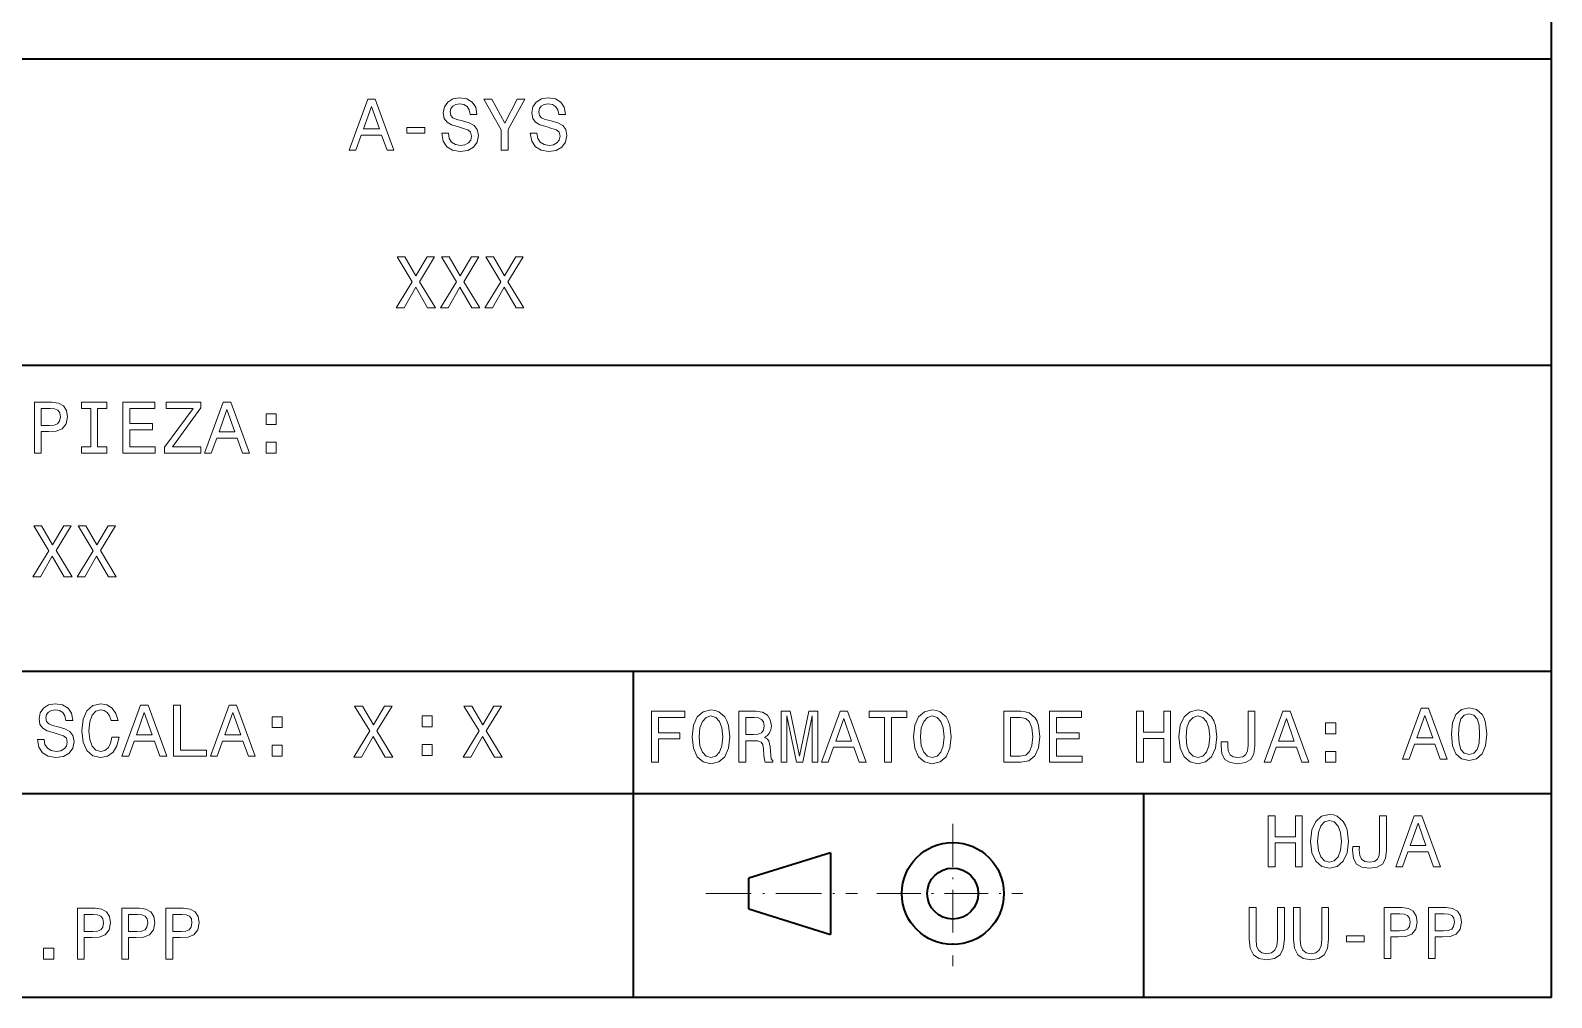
# Model space of a CAD drawing. Extents: x 14 to 2196, y -1968 to 1826.
# Drawn here: x 1024.9 to 1174, y 1015.6 to 1110.4 of the extents above; entities that cross this region are included whole.
import ezdxf

# ---------------------------------------------------------------- set-up
doc = ezdxf.new("R2010")
doc.units = 0
doc.linetypes.add('DASHDOT', pattern=[18.5, 12, -3, 0.5, -3])

msp = doc.modelspace()

# ---------------------------------------------------------------- linework, layer by layer
at = {"color": 7, "lineweight": 35}
for p, q in [((1173.95874, 1015.596436), (1173.95874, 1826.436523)), ((953.95874, 1107.596436), (1173.95874, 1107.596436)), ((953.95874, 1077.596436), (1173.95874, 1077.596436)), ((953.95874, 1047.596436), (1173.95874, 1047.596436)), ((1083.95874, 1047.596436), (1083.95874, 1015.596436)), ((953.95874, 1035.596436), (1173.95874, 1035.596436)), ((1133.95874, 1035.596436), (1133.95874, 1015.596436)), ((1103.288818, 1029.796387), (1095.288818, 1027.296387)), ((1103.288818, 1029.796387), (1103.288818, 1021.796387)), ((1095.288818, 1025.796387), (1095.288818, 1027.296387)), ((1095.288818, 1024.296387), (1095.288818, 1025.796387)), ((1095.288818, 1024.296387), (1103.288818, 1021.796387)), ((1173.95874, 1015.596436), (14.9888, 1015.596436))]:
    msp.add_line(p, q, dxfattribs=at)
at = {"color": 7, "linetype": 'DASHDOT', "lineweight": 13, "ltscale": 0.348729}
msp.add_line((1115.288818, 1032.611572), (1115.288818, 1018.662415), dxfattribs=at)
at = {"color": 7, "linetype": 'DASHDOT', "lineweight": 13, "ltscale": 0.371072}
msp.add_line((1091.092773, 1025.796387), (1105.935669, 1025.796387), dxfattribs=at)
at = {"color": 7, "linetype": 'DASHDOT', "lineweight": 13, "ltscale": 0.357507}
msp.add_line((1107.850952, 1025.796387), (1122.151245, 1025.796387), dxfattribs=at)
at = {"color": 7, "lineweight": 13}
for points in [[(1056.141724, 1098.658447), (1056.804565, 1098.658447), (1057.330444, 1100.128174), (1059.326172, 1100.128174), (1059.852051, 1098.658447), (1060.529297, 1098.658447), (1058.699341, 1103.665649), (1057.964478, 1103.665649)], [(1065.86792, 1100.30835), (1065.21228, 1100.30835), (1065.356445, 1099.544556), (1065.716675, 1098.982666), (1066.271362, 1098.644043), (1067.02063, 1098.521606), (1067.762695, 1098.636841), (1068.317505, 1098.953857), (1068.670532, 1099.450928), (1068.800171, 1100.106567), (1068.692139, 1100.697388), (1068.389526, 1101.079224), (1067.899658, 1101.331299), (1067.244019, 1101.518677), (1066.682007, 1101.655518), (1066.314575, 1101.814087), (1066.105713, 1102.044556), (1066.040894, 1102.404785), (1066.105713, 1102.729004), (1066.292969, 1102.973999), (1066.581177, 1103.139771), (1066.977417, 1103.197388), (1067.380859, 1103.125366), (1067.697876, 1102.930786), (1067.90686, 1102.606567), (1068.00769, 1102.167114), (1068.66333, 1102.167114), (1068.66333, 1102.181519), (1068.548096, 1102.858765), (1068.209473, 1103.363037), (1067.67627, 1103.680054), (1066.955811, 1103.788086), (1066.307373, 1103.680054), (1065.803101, 1103.377441), (1065.478882, 1102.90918), (1065.363647, 1102.303955), (1065.457275, 1101.763672), (1065.731079, 1101.39624), (1066.16333, 1101.151245), (1066.75415, 1100.963867), (1067.337646, 1100.798218), (1067.777222, 1100.639771), (1068.043701, 1100.40918), (1068.137451, 1100.034546), (1068.050903, 1099.65271), (1067.827637, 1099.364502), (1067.489014, 1099.184326), (1067.049438, 1099.126709), (1066.55957, 1099.206055), (1066.184937, 1099.436523), (1065.947144, 1099.811157)], [(1071.71814, 1098.658447), (1071.71814, 1100.682983), (1073.360718, 1103.665649), (1072.61145, 1103.665649), (1071.379517, 1101.295288), (1070.133057, 1103.665649), (1069.333374, 1103.665649), (1071.048096, 1100.639771), (1071.048096, 1098.658447)], [(1074.542236, 1100.30835), (1073.886719, 1100.30835), (1074.030762, 1099.544556), (1074.390991, 1098.982666), (1074.945801, 1098.644043), (1075.695068, 1098.521606), (1076.437134, 1098.636841), (1076.991821, 1098.953857), (1077.344849, 1099.450928), (1077.474609, 1100.106567), (1077.366455, 1100.697388), (1077.063965, 1101.079224), (1076.573975, 1101.331299), (1075.918335, 1101.518677), (1075.356445, 1101.655518), (1074.989014, 1101.814087), (1074.780029, 1102.044556), (1074.71521, 1102.404785), (1074.780029, 1102.729004), (1074.967407, 1102.973999), (1075.255493, 1103.139771), (1075.651855, 1103.197388), (1076.055298, 1103.125366), (1076.372314, 1102.930786), (1076.581177, 1102.606567), (1076.682007, 1102.167114), (1077.337646, 1102.167114), (1077.337646, 1102.181519), (1077.222412, 1102.858765), (1076.883789, 1103.363037), (1076.350708, 1103.680054), (1075.630127, 1103.788086), (1074.981812, 1103.680054), (1074.477417, 1103.377441), (1074.153198, 1102.90918), (1074.037964, 1102.303955), (1074.131592, 1101.763672), (1074.405396, 1101.39624), (1074.837646, 1101.151245), (1075.428467, 1100.963867), (1076.012085, 1100.798218), (1076.451538, 1100.639771), (1076.71814, 1100.40918), (1076.811768, 1100.034546), (1076.725342, 1099.65271), (1076.501953, 1099.364502), (1076.16333, 1099.184326), (1075.723877, 1099.126709), (1075.233887, 1099.206055), (1074.859253, 1099.436523), (1074.621582, 1099.811157)], [(1057.561035, 1100.740601), (1058.331909, 1102.94519), (1059.102783, 1100.740601)], [(1061.797363, 1100.30835), (1063.540894, 1100.30835), (1063.540894, 1100.877441), (1061.797363, 1100.877441)], [(1060.76001, 1083.191895), (1061.516479, 1083.191895), (1062.661987, 1085.216431), (1063.829102, 1083.191895), (1064.592773, 1083.191895), (1063.029419, 1085.763916), (1064.51355, 1088.199097), (1063.785889, 1088.199097), (1062.683594, 1086.347534), (1061.602905, 1088.199097), (1060.846436, 1088.199097), (1062.323364, 1085.756714)], [(1065.097168, 1083.191895), (1065.853638, 1083.191895), (1066.999146, 1085.216431), (1068.16626, 1083.191895), (1068.930054, 1083.191895), (1067.366577, 1085.763916), (1068.850708, 1088.199097), (1068.123047, 1088.199097), (1067.020752, 1086.347534), (1065.940063, 1088.199097), (1065.183594, 1088.199097), (1066.660522, 1085.756714)], [(1069.434326, 1083.191895), (1070.190796, 1083.191895), (1071.336304, 1085.216431), (1072.50354, 1083.191895), (1073.267212, 1083.191895), (1071.703735, 1085.763916), (1073.187988, 1088.199097), (1072.460205, 1088.199097), (1071.35791, 1086.347534), (1070.277222, 1088.199097), (1069.520752, 1088.199097), (1070.997681, 1085.756714)], [(1025.2948, 1068.958496), (1025.957642, 1068.958496), (1025.957642, 1071.069458), (1026.692505, 1071.069458), (1027.43457, 1071.105469), (1028.025391, 1071.357666), (1028.407227, 1071.847534), (1028.536865, 1072.517578), (1028.436035, 1073.137207), (1028.147827, 1073.591064), (1027.672363, 1073.864868), (1027.023926, 1073.958496), (1025.2948, 1073.958496)], [(1026.84375, 1073.346069), (1027.276123, 1073.302856), (1027.593018, 1073.166016), (1027.780396, 1072.913818), (1027.845215, 1072.517578), (1027.773193, 1072.099731), (1027.578613, 1071.847534), (1027.247314, 1071.717896), (1026.793335, 1071.681885), (1025.957642, 1071.681885), (1025.957642, 1073.346069)], [(1030.820801, 1069.563721), (1029.89856, 1069.563721), (1029.89856, 1068.958496), (1032.405762, 1068.958496), (1032.405762, 1069.563721), (1031.483521, 1069.563721), (1031.483521, 1073.353271), (1032.405762, 1073.353271), (1032.405762, 1073.958496), (1029.89856, 1073.958496), (1029.89856, 1073.353271), (1030.820801, 1073.353271)], [(1033.976318, 1068.958496), (1037.146362, 1068.958496), (1037.146362, 1069.563721), (1034.63916, 1069.563721), (1034.63916, 1071.256714), (1036.872559, 1071.256714), (1036.872559, 1071.854736), (1034.63916, 1071.854736), (1034.63916, 1073.353271), (1037.088745, 1073.353271), (1037.088745, 1073.958496), (1033.976318, 1073.958496)], [(1038.032593, 1068.958496), (1041.620483, 1068.958496), (1041.620483, 1069.563721), (1038.825073, 1069.563721), (1041.620483, 1073.389282), (1041.620483, 1073.958496), (1038.227051, 1073.958496), (1038.227051, 1073.353271), (1040.871216, 1073.353271), (1038.032593, 1069.534912)], [(1041.973511, 1068.958496), (1042.636353, 1068.958496), (1043.162231, 1070.428223), (1045.157959, 1070.428223), (1045.683838, 1068.958496), (1046.361084, 1068.958496), (1044.531128, 1073.965698), (1043.796265, 1073.965698)], [(1043.392822, 1071.040649), (1044.163696, 1073.245239), (1044.93457, 1071.040649)], [(1048.003784, 1071.753906), (1048.997925, 1071.753906), (1048.997925, 1072.827393), (1048.003784, 1072.827393)], [(1048.003784, 1068.958496), (1048.997925, 1068.958496), (1048.997925, 1070.031982), (1048.003784, 1070.031982)], [(1025.154053, 1056.833374), (1025.910522, 1056.833374), (1027.056152, 1058.85791), (1028.223267, 1056.833374), (1028.986938, 1056.833374), (1027.423584, 1059.405396), (1028.907715, 1061.840576), (1028.180054, 1061.840576), (1027.077759, 1059.989014), (1025.99707, 1061.840576), (1025.240601, 1061.840576), (1026.717529, 1059.398193)], [(1029.491333, 1056.833374), (1030.247803, 1056.833374), (1031.393311, 1058.85791), (1032.560425, 1056.833374), (1033.324097, 1056.833374), (1031.760742, 1059.405396), (1033.244873, 1061.840576), (1032.517212, 1061.840576), (1031.414917, 1059.989014), (1030.334229, 1061.840576), (1029.577759, 1061.840576), (1031.054688, 1059.398193)], [(1026.256226, 1040.908325), (1025.600586, 1040.908325), (1025.744751, 1040.144531), (1026.10498, 1039.582642), (1026.659668, 1039.244019), (1027.408936, 1039.121582), (1028.151001, 1039.236816), (1028.705811, 1039.553833), (1029.058838, 1040.050903), (1029.188477, 1040.706543), (1029.080444, 1041.297363), (1028.777832, 1041.679199), (1028.287964, 1041.931274), (1027.632324, 1042.118652), (1027.070312, 1042.255493), (1026.702881, 1042.414062), (1026.494019, 1042.644531), (1026.429199, 1043.004761), (1026.494019, 1043.328979), (1026.681274, 1043.573975), (1026.969482, 1043.739746), (1027.365723, 1043.797363), (1027.769165, 1043.725342), (1028.086182, 1043.530762), (1028.295166, 1043.206543), (1028.395996, 1042.76709), (1029.051636, 1042.76709), (1029.051636, 1042.781494), (1028.936401, 1043.45874), (1028.597778, 1043.963013), (1028.064575, 1044.280029), (1027.344116, 1044.388062), (1026.695679, 1044.280029), (1026.191406, 1043.977417), (1025.867188, 1043.509155), (1025.751953, 1042.903931), (1025.845581, 1042.363647), (1026.119385, 1041.996216), (1026.551636, 1041.751221), (1027.142456, 1041.563843), (1027.725952, 1041.398193), (1028.165405, 1041.239746), (1028.432007, 1041.009155), (1028.525635, 1040.634521), (1028.439209, 1040.252686), (1028.215942, 1039.964478), (1027.877319, 1039.784302), (1027.437744, 1039.726685), (1026.947876, 1039.80603), (1026.573242, 1040.036499), (1026.335449, 1040.411133)], [(1032.898926, 1041.117188), (1032.754761, 1040.512085), (1032.51709, 1040.079712), (1032.185669, 1039.813232), (1031.796631, 1039.726685), (1031.328247, 1039.856445), (1030.960815, 1040.245483), (1030.715942, 1040.879517), (1030.636597, 1041.758423), (1030.715942, 1042.630127), (1030.953613, 1043.271362), (1031.321045, 1043.6604), (1031.796631, 1043.797363), (1032.142456, 1043.725342), (1032.437744, 1043.52356), (1032.668335, 1043.199341), (1032.826782, 1042.752686), (1033.51123, 1042.752686), (1033.295166, 1043.437134), (1032.920532, 1043.955811), (1032.408936, 1044.280029), (1031.796631, 1044.395264), (1031.032837, 1044.21521), (1030.449341, 1043.710815), (1030.074707, 1042.882324), (1029.944946, 1041.758423), (1030.074707, 1040.634521), (1030.449341, 1039.80603), (1031.032837, 1039.294434), (1031.796631, 1039.121582), (1032.466553, 1039.258423), (1033.006958, 1039.640259), (1033.388794, 1040.26709), (1033.590576, 1041.117188)], [(1033.878662, 1039.258423), (1034.541504, 1039.258423), (1035.067505, 1040.728149), (1037.06311, 1040.728149), (1037.589111, 1039.258423), (1038.266357, 1039.258423), (1036.436401, 1044.265625), (1035.701416, 1044.265625)], [(1035.297974, 1041.340576), (1036.06897, 1043.545166), (1036.839844, 1041.340576)], [(1038.943604, 1039.258423), (1042.15686, 1039.258423), (1042.15686, 1039.863647), (1039.606323, 1039.863647), (1039.606323, 1044.258423), (1038.943604, 1044.258423)], [(1042.553101, 1039.258423), (1043.215942, 1039.258423), (1043.741821, 1040.728149), (1045.737549, 1040.728149), (1046.263428, 1039.258423), (1046.940674, 1039.258423), (1045.110718, 1044.265625), (1044.375854, 1044.265625)], [(1043.972412, 1041.340576), (1044.743286, 1043.545166), (1045.51416, 1041.340576)], [(1056.591919, 1039.165894), (1057.348389, 1039.165894), (1058.493896, 1041.19043), (1059.661011, 1039.165894), (1060.424683, 1039.165894), (1058.861328, 1041.737915), (1060.345459, 1044.173096), (1059.617798, 1044.173096), (1058.515503, 1042.321533), (1057.434814, 1044.173096), (1056.678345, 1044.173096), (1058.155273, 1041.730713)], [(1067.307129, 1039.165894), (1068.063599, 1039.165894), (1069.209106, 1041.19043), (1070.376221, 1039.165894), (1071.139893, 1039.165894), (1069.576538, 1041.737915), (1071.060669, 1044.173096), (1070.333008, 1044.173096), (1069.230713, 1042.321533), (1068.150024, 1044.173096), (1067.393555, 1044.173096), (1068.870483, 1041.730713)], [(1085.780396, 1038.658447), (1086.450439, 1038.658447), (1086.450439, 1040.956665), (1088.554199, 1040.956665), (1088.554199, 1041.554688), (1086.450439, 1041.554688), (1086.450439, 1043.053223), (1089.036865, 1043.053223), (1089.036865, 1043.658447), (1085.780396, 1043.658447)], [(1089.74292, 1041.158447), (1089.872559, 1040.034546), (1090.247192, 1039.206055), (1090.830811, 1038.694458), (1091.594482, 1038.521606), (1092.350952, 1038.694458), (1092.941772, 1039.206055), (1093.309204, 1040.034546), (1093.446045, 1041.158447), (1093.309204, 1042.275146), (1093.150757, 1042.729004), (1092.941772, 1043.103638), (1092.350952, 1043.615234), (1091.990723, 1043.744873), (1091.594482, 1043.795288), (1090.823608, 1043.615234), (1090.23999, 1043.11084), (1089.872559, 1042.282349)], [(1094.325073, 1038.658447), (1094.995117, 1038.658447), (1094.995117, 1040.769409), (1095.679565, 1040.769409), (1096.183838, 1040.747803), (1096.500854, 1040.646973), (1096.673706, 1040.40918), (1096.74585, 1039.984131), (1096.78186, 1039.335693), (1096.825073, 1038.910645), (1096.911499, 1038.658447), (1097.667969, 1038.658447), (1097.667969, 1038.795288), (1097.502319, 1038.99707), (1097.444702, 1039.371704), (1097.394165, 1040.178589), (1097.271729, 1040.776611), (1097.106079, 1040.963867), (1096.84668, 1041.10083), (1097.134888, 1041.280884), (1097.336548, 1041.533081), (1097.466309, 1041.850098), (1097.509521, 1042.231934), (1097.408691, 1042.837158), (1097.120483, 1043.291016), (1096.644897, 1043.564819), (1095.996582, 1043.658447), (1094.325073, 1043.658447)], [(1098.467651, 1038.658447), (1099.022461, 1038.658447), (1099.022461, 1043.197388), (1099.959106, 1038.658447), (1100.578613, 1038.658447), (1101.508057, 1043.197388), (1101.508057, 1038.658447), (1102.070068, 1038.658447), (1102.070068, 1043.658447), (1101.19104, 1043.658447), (1100.268921, 1039.249268), (1099.353882, 1043.658447), (1098.467651, 1043.658447)], [(1102.415894, 1038.658447), (1103.078613, 1038.658447), (1103.604614, 1040.128174), (1105.60022, 1040.128174), (1106.126221, 1038.658447), (1106.803467, 1038.658447), (1104.973511, 1043.665649), (1104.238647, 1043.665649)], [(1108.611816, 1038.658447), (1109.274658, 1038.658447), (1109.274658, 1043.053223), (1110.787598, 1043.053223), (1110.787598, 1043.658447), (1107.091675, 1043.658447), (1107.091675, 1043.053223), (1108.611816, 1043.053223)], [(1111.428833, 1041.158447), (1111.558472, 1040.034546), (1111.933105, 1039.206055), (1112.516724, 1038.694458), (1113.280396, 1038.521606), (1114.036865, 1038.694458), (1114.627686, 1039.206055), (1114.995117, 1040.034546), (1115.131958, 1041.158447), (1114.995117, 1042.275146), (1114.836548, 1042.729004), (1114.627686, 1043.103638), (1114.036865, 1043.615234), (1113.676636, 1043.744873), (1113.280396, 1043.795288), (1112.509521, 1043.615234), (1111.925903, 1043.11084), (1111.558472, 1042.282349)], [(1121.94751, 1043.658447), (1120.283325, 1043.658447), (1120.283325, 1038.658447), (1121.94751, 1038.658447), (1122.732788, 1038.816895), (1123.316406, 1039.299683), (1123.676636, 1040.084961), (1123.806274, 1041.158447), (1123.69104, 1042.25354), (1123.546997, 1042.685791), (1123.345215, 1043.031616), (1122.761719, 1043.5), (1122.379761, 1043.615234)], [(1124.778931, 1038.658447), (1127.948975, 1038.658447), (1127.948975, 1039.263672), (1125.441772, 1039.263672), (1125.441772, 1040.956665), (1127.675171, 1040.956665), (1127.675171, 1041.554688), (1125.441772, 1041.554688), (1125.441772, 1043.053223), (1127.891357, 1043.053223), (1127.891357, 1043.658447), (1124.778931, 1043.658447)], [(1133.2948, 1038.658447), (1133.964844, 1038.658447), (1133.964844, 1041.007202), (1135.967773, 1041.007202), (1135.967773, 1038.658447), (1136.630493, 1038.658447), (1136.630493, 1043.658447), (1135.967773, 1043.658447), (1135.967773, 1041.619507), (1133.964844, 1041.619507), (1133.964844, 1043.658447), (1133.2948, 1043.658447)], [(1137.451904, 1041.158447), (1137.581543, 1040.034546), (1137.956177, 1039.206055), (1138.539795, 1038.694458), (1139.303467, 1038.521606), (1140.059937, 1038.694458), (1140.650757, 1039.206055), (1141.018188, 1040.034546), (1141.155029, 1041.158447), (1141.018188, 1042.275146), (1140.859619, 1042.729004), (1140.650757, 1043.103638), (1140.059937, 1043.615234), (1139.699707, 1043.744873), (1139.303467, 1043.795288), (1138.532593, 1043.615234), (1137.948975, 1043.11084), (1137.581543, 1042.282349)], [(1144.217041, 1040.315552), (1144.166504, 1039.782349), (1144.015259, 1039.414917), (1143.705444, 1039.191528), (1143.22998, 1039.126709), (1142.761719, 1039.191528), (1142.451904, 1039.400513), (1142.271729, 1039.767944), (1142.221313, 1040.301147), (1142.235718, 1040.661377), (1141.58728, 1040.661377), (1141.572876, 1040.293945), (1141.659302, 1039.494141), (1141.954712, 1038.939453), (1142.466309, 1038.629639), (1143.222778, 1038.521606), (1143.972046, 1038.629639), (1144.483521, 1038.939453), (1144.778931, 1039.486938), (1144.872559, 1040.286743), (1144.872559, 1043.658447), (1144.217041, 1043.658447)], [(1145.787598, 1038.658447), (1146.450439, 1038.658447), (1146.976318, 1040.128174), (1148.972046, 1040.128174), (1149.497925, 1038.658447), (1150.175171, 1038.658447), (1148.345215, 1043.665649), (1147.610352, 1043.665649)], [(1159.347656, 1038.970947), (1160.010498, 1038.970947), (1160.536377, 1040.440674), (1162.532104, 1040.440674), (1163.057983, 1038.970947), (1163.735229, 1038.970947), (1161.905273, 1043.978149), (1161.17041, 1043.978149)], [(1164.138672, 1041.41333), (1164.246826, 1040.282227), (1164.585449, 1039.47522), (1165.125732, 1038.985352), (1165.875, 1038.826904), (1166.617065, 1038.985352), (1167.157471, 1039.47522), (1167.488892, 1040.282227), (1167.604126, 1041.41333), (1167.488892, 1042.537231), (1167.351929, 1042.983887), (1167.157471, 1043.351318), (1166.617065, 1043.841309), (1165.875, 1044.006958), (1165.125732, 1043.841309), (1164.585449, 1043.344116), (1164.246826, 1042.537231)], [(1164.830322, 1041.41333), (1164.887939, 1042.285034), (1165.068115, 1042.911865), (1165.392334, 1043.279297), (1165.875, 1043.408936), (1166.350586, 1043.279297), (1166.674683, 1042.911865), (1166.854858, 1042.285034), (1166.912476, 1041.41333), (1166.854858, 1040.534302), (1166.674683, 1039.907593), (1166.350586, 1039.540161), (1165.875, 1039.417603), (1165.392334, 1039.540161), (1165.068115, 1039.907593), (1164.887939, 1040.534302)], [(1048.583374, 1042.053833), (1049.577515, 1042.053833), (1049.577515, 1043.127319), (1048.583374, 1043.127319)], [(1063.279175, 1042.126099), (1064.273315, 1042.126099), (1064.273315, 1043.199585), (1063.279175, 1043.199585)], [(1090.43457, 1041.158447), (1090.513794, 1042.030151), (1090.751587, 1042.671387), (1091.119019, 1043.060425), (1091.594482, 1043.197388), (1092.062866, 1043.060425), (1092.430298, 1042.664185), (1092.667969, 1042.022949), (1092.754395, 1041.158447), (1092.667969, 1040.286743), (1092.430298, 1039.645508), (1092.062866, 1039.25647), (1091.594482, 1039.126709), (1091.119019, 1039.25647), (1090.751587, 1039.645508), (1090.513794, 1040.279541)], [(1095.809204, 1043.046021), (1096.248657, 1043.002808), (1096.558472, 1042.865967), (1096.753052, 1042.61377), (1096.817871, 1042.217529), (1096.74585, 1041.799683), (1096.55127, 1041.547485), (1096.219849, 1041.417847), (1095.765991, 1041.381836), (1094.995117, 1041.381836), (1094.995117, 1043.046021)], [(1103.835083, 1040.740601), (1104.606079, 1042.94519), (1105.376953, 1040.740601)], [(1112.120483, 1041.158447), (1112.199707, 1042.030151), (1112.4375, 1042.671387), (1112.804932, 1043.060425), (1113.280396, 1043.197388), (1113.748657, 1043.060425), (1114.116089, 1042.664185), (1114.353882, 1042.022949), (1114.440308, 1041.158447), (1114.353882, 1040.286743), (1114.116089, 1039.645508), (1113.748657, 1039.25647), (1113.280396, 1039.126709), (1112.804932, 1039.25647), (1112.4375, 1039.645508), (1112.199707, 1040.279541)], [(1121.897095, 1043.060425), (1122.444702, 1042.952393), (1122.819336, 1042.620972), (1123.042603, 1042.030151), (1123.114624, 1041.158447), (1123.0354, 1040.315552), (1122.812134, 1039.724731), (1122.430298, 1039.371704), (1121.897095, 1039.25647), (1120.953247, 1039.25647), (1120.953247, 1043.060425)], [(1138.143555, 1041.158447), (1138.222778, 1042.030151), (1138.460449, 1042.671387), (1138.828003, 1043.060425), (1139.303467, 1043.197388), (1139.771729, 1043.060425), (1140.13916, 1042.664185), (1140.376953, 1042.022949), (1140.463379, 1041.158447), (1140.376953, 1040.286743), (1140.13916, 1039.645508), (1139.771729, 1039.25647), (1139.303467, 1039.126709), (1138.828003, 1039.25647), (1138.460449, 1039.645508), (1138.222778, 1040.279541)], [(1147.206909, 1040.740601), (1147.977783, 1042.94519), (1148.748657, 1040.740601)], [(1151.817871, 1041.453857), (1152.812134, 1041.453857), (1152.812134, 1042.527344), (1151.817871, 1042.527344)], [(1160.766968, 1041.053101), (1161.537842, 1043.25769), (1162.308716, 1041.053101)], [(1063.279175, 1039.330688), (1064.273315, 1039.330688), (1064.273315, 1040.404175), (1063.279175, 1040.404175)], [(1048.583374, 1039.258423), (1049.577515, 1039.258423), (1049.577515, 1040.331909), (1048.583374, 1040.331909)], [(1151.817871, 1038.658447), (1152.812134, 1038.658447), (1152.812134, 1039.731934), (1151.817871, 1039.731934)], [(1146.190308, 1028.407471), (1146.860352, 1028.407471), (1146.860352, 1030.756226), (1148.863281, 1030.756226), (1148.863281, 1028.407471), (1149.526123, 1028.407471), (1149.526123, 1033.407471), (1148.863281, 1033.407471), (1148.863281, 1031.36853), (1146.860352, 1031.36853), (1146.860352, 1033.407471), (1146.190308, 1033.407471)], [(1150.347412, 1030.907471), (1150.477051, 1029.783569), (1150.851685, 1028.955078), (1151.435303, 1028.443481), (1152.198975, 1028.27063), (1152.955444, 1028.443481), (1153.546265, 1028.955078), (1153.913696, 1029.783569), (1154.050537, 1030.907471), (1153.913696, 1032.02417), (1153.755249, 1032.478027), (1153.546265, 1032.852661), (1152.955444, 1033.364258), (1152.595215, 1033.493896), (1152.198975, 1033.544312), (1151.428101, 1033.364258), (1150.844482, 1032.859863), (1150.477051, 1032.031372)], [(1151.039062, 1030.907471), (1151.118286, 1031.779175), (1151.356079, 1032.42041), (1151.723511, 1032.809448), (1152.198975, 1032.946411), (1152.667358, 1032.809448), (1153.03479, 1032.413208), (1153.272461, 1031.771973), (1153.358887, 1030.907471), (1153.272461, 1030.035767), (1153.03479, 1029.394531), (1152.667358, 1029.005493), (1152.198975, 1028.875732), (1151.723511, 1029.005493), (1151.356079, 1029.394531), (1151.118286, 1030.028564)], [(1157.112549, 1030.064575), (1157.062134, 1029.531372), (1156.910767, 1029.16394), (1156.601074, 1028.940552), (1156.125488, 1028.875732), (1155.657227, 1028.940552), (1155.347412, 1029.149536), (1155.167358, 1029.516968), (1155.116821, 1030.050171), (1155.131226, 1030.4104), (1154.48291, 1030.4104), (1154.468506, 1030.042969), (1154.554932, 1029.243164), (1154.850342, 1028.688477), (1155.361816, 1028.378662), (1156.118286, 1028.27063), (1156.867554, 1028.378662), (1157.37915, 1028.688477), (1157.674561, 1029.235962), (1157.768188, 1030.035767), (1157.768188, 1033.407471), (1157.112549, 1033.407471)], [(1158.683105, 1028.407471), (1159.345947, 1028.407471), (1159.871948, 1029.877197), (1161.867554, 1029.877197), (1162.393555, 1028.407471), (1163.070801, 1028.407471), (1161.240845, 1033.414673), (1160.505859, 1033.414673)], [(1160.102417, 1030.489624), (1160.873413, 1032.694214), (1161.644287, 1030.489624)], [(1029.516846, 1019.362061), (1030.179688, 1019.362061), (1030.179688, 1021.473022), (1030.914551, 1021.473022), (1031.656616, 1021.509033), (1032.247437, 1021.761169), (1032.629272, 1022.251099), (1032.759033, 1022.921143), (1032.658081, 1023.54071), (1032.369873, 1023.994629), (1031.894409, 1024.268433), (1031.245972, 1024.362061), (1029.516846, 1024.362061)], [(1033.854126, 1019.362061), (1034.516846, 1019.362061), (1034.516846, 1021.473022), (1035.251831, 1021.473022), (1035.993896, 1021.509033), (1036.584595, 1021.761169), (1036.966431, 1022.251099), (1037.096191, 1022.921143), (1036.995239, 1023.54071), (1036.707153, 1023.994629), (1036.231567, 1024.268433), (1035.58313, 1024.362061), (1033.854126, 1024.362061)], [(1038.191284, 1019.362061), (1038.854126, 1019.362061), (1038.854126, 1021.473022), (1039.588989, 1021.473022), (1040.331055, 1021.509033), (1040.921753, 1021.761169), (1041.303711, 1022.251099), (1041.43335, 1022.921143), (1041.33252, 1023.54071), (1041.044312, 1023.994629), (1040.568726, 1024.268433), (1039.92041, 1024.362061), (1038.191284, 1024.362061)], [(1144.334839, 1021.328491), (1144.435791, 1020.427917), (1144.752686, 1019.786682), (1145.285889, 1019.41925), (1146.056763, 1019.289551), (1146.820435, 1019.41925), (1147.353638, 1019.786682), (1147.670654, 1020.420715), (1147.778687, 1021.328491), (1147.778687, 1024.426514), (1147.108643, 1024.426514), (1147.108643, 1021.292419), (1147.043823, 1020.680054), (1146.849243, 1020.240601), (1146.517822, 1019.981201), (1146.056763, 1019.894775), (1145.581299, 1019.981201), (1145.249878, 1020.240601), (1145.055298, 1020.672852), (1144.997681, 1021.292419), (1144.997681, 1024.426514), (1144.334839, 1024.426514)], [(1148.671997, 1021.328491), (1148.772949, 1020.427917), (1149.089966, 1019.786682), (1149.623047, 1019.41925), (1150.393921, 1019.289551), (1151.157593, 1019.41925), (1151.690796, 1019.786682), (1152.007812, 1020.420715), (1152.115845, 1021.328491), (1152.115845, 1024.426514), (1151.445801, 1024.426514), (1151.445801, 1021.292419), (1151.380981, 1020.680054), (1151.186401, 1020.240601), (1150.855103, 1019.981201), (1150.393921, 1019.894775), (1149.918457, 1019.981201), (1149.587036, 1020.240601), (1149.392456, 1020.672852), (1149.334839, 1021.292419), (1149.334839, 1024.426514), (1148.671997, 1024.426514)], [(1157.548096, 1019.426453), (1158.210938, 1019.426453), (1158.210938, 1021.537415), (1158.945801, 1021.537415), (1159.687866, 1021.573425), (1160.278687, 1021.825562), (1160.660522, 1022.315491), (1160.790161, 1022.985535), (1160.689331, 1023.605103), (1160.401123, 1024.05896), (1159.925659, 1024.332764), (1159.277222, 1024.426514), (1157.548096, 1024.426514)], [(1161.885254, 1019.426453), (1162.548096, 1019.426453), (1162.548096, 1021.537415), (1163.282959, 1021.537415), (1164.025024, 1021.573425), (1164.615845, 1021.825562), (1164.997681, 1022.315491), (1165.127319, 1022.985535), (1165.026489, 1023.605103), (1164.738281, 1024.05896), (1164.262817, 1024.332764), (1163.61438, 1024.426514), (1161.885254, 1024.426514)], [(1031.065918, 1023.749695), (1031.498169, 1023.706421), (1031.815186, 1023.56958), (1032.002441, 1023.317383), (1032.067383, 1022.921143), (1031.995239, 1022.503296), (1031.800781, 1022.251099), (1031.46936, 1022.121399), (1031.015503, 1022.085388), (1030.179688, 1022.085388), (1030.179688, 1023.749695)], [(1035.403076, 1023.749695), (1035.835327, 1023.706421), (1036.152344, 1023.56958), (1036.339722, 1023.317383), (1036.404541, 1022.921143), (1036.33252, 1022.503296), (1036.137939, 1022.251099), (1035.806519, 1022.121399), (1035.352661, 1022.085388), (1034.516846, 1022.085388), (1034.516846, 1023.749695)], [(1039.740234, 1023.749695), (1040.172485, 1023.706421), (1040.489502, 1023.56958), (1040.67688, 1023.317383), (1040.741699, 1022.921143), (1040.669678, 1022.503296), (1040.475098, 1022.251099), (1040.143677, 1022.121399), (1039.689819, 1022.085388), (1038.854126, 1022.085388), (1038.854126, 1023.749695)], [(1159.097168, 1023.814087), (1159.529419, 1023.770813), (1159.846436, 1023.633972), (1160.033691, 1023.381775), (1160.098511, 1022.985535), (1160.026489, 1022.567688), (1159.832031, 1022.315491), (1159.50061, 1022.185791), (1159.046631, 1022.14978), (1158.210938, 1022.14978), (1158.210938, 1023.814087)], [(1163.434326, 1023.814087), (1163.866577, 1023.770813), (1164.183594, 1023.633972), (1164.37085, 1023.381775), (1164.435791, 1022.985535), (1164.363647, 1022.567688), (1164.169189, 1022.315491), (1163.837769, 1022.185791), (1163.383911, 1022.14978), (1162.548096, 1022.14978), (1162.548096, 1023.814087)], [(1153.859375, 1021.076294), (1155.602905, 1021.076294), (1155.602905, 1021.645447), (1153.859375, 1021.645447)], [(1026.202759, 1019.362061), (1027.197021, 1019.362061), (1027.197021, 1020.435547), (1026.202759, 1020.435547)]]:
    msp.add_lwpolyline(points, close=True, dxfattribs=at)
at = {"color": 7, "lineweight": 35}
for radius in [5, 2.5]:
    msp.add_circle((1115.288818, 1025.796387), radius, dxfattribs=at)

doc.saveas('drawing.dxf')
